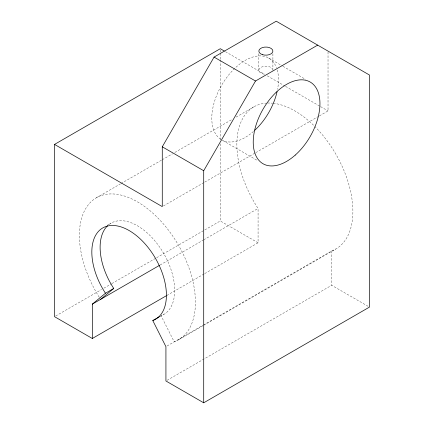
<?xml version="1.0" encoding="UTF-8"?>
<svg xmlns="http://www.w3.org/2000/svg" width="424" height="424" viewBox="0 0 424 424"><rect width="100%" height="100%" fill="white"/><g stroke="black" fill="none" stroke-linecap="round" stroke-linejoin="round"><path stroke-width="0.32" stroke-dasharray="2.12 1.59" d="M96.386 197.769L120.437 183.883M121.01 183.555L161.666 160.081M162.238 159.753L172.547 153.801M174.836 152.476L232.098 119.42M236.104 117.103L253.854 106.853M107.171 225.377L111.04 223.146M163.42 205.953L204.14 182.442M204.718 182.113L255.19 152.974M255.762 152.64L318.853 116.218M319.426 115.885L328.028 110.918L328.028 51.765M55.682 316.007L101.564 289.518M103.859 288.193L111.316 283.889M111.888 283.561L156.048 258.062M156.626 257.728L204.23 230.248M204.803 229.914L220.289 220.973L258.073 242.788L258.073 208.444A82.044 47.371 60 0 1 266.283 103.112M160.155 264.974L203.101 240.18M203.674 239.852L258.073 208.444M166.881 295.438L204.161 273.915M204.734 273.586L258.073 242.788M159.912 316.733L163.781 314.497M167.029 346L202.847 325.325M203.419 324.996L331.679 250.939A82.044 47.371 60 0 0 352.079 199.752A82.044 47.371 60 0 0 314.868 126.564M178.43 339.873L203.054 325.659M203.626 325.33L335.898 248.962M167.072 380.323L331.679 285.288L368.324 306.441M268.737 58.099L282.363 65.964M282.93 66.292L305.635 79.405M225.446 51.691L264.417 74.189M267.279 75.848L285.045 86.104M285.622 86.432L320.003 106.286M320.581 106.615L328.028 110.918M222.701 140.466L257.893 160.786M331.679 250.939L331.679 285.288M272.902 53.747L272.902 70.246M258.836 53.747L258.836 70.246M220.289 50.037L220.289 52.677M220.289 53.334L220.289 59.275M220.289 59.932L220.289 140.455M220.289 143.752L220.289 220.973M267.528 103.037A82.044 47.371 60 0 1 272.674 103.202M273.263 103.265A82.044 47.371 60 0 1 314.423 126.119M99.269 297.277A82.044 47.371 60 0 1 95.872 198.072A82.044 47.371 60 0 1 180.152 248.199A82.044 47.371 60 0 1 174.216 341.855L161.072 315.769A52.746 30.454 60 0 0 163.781 253.594A52.746 30.454 60 0 0 108.581 224.858M220.655 139.247A47.175 27.237 -60 0 1 227.72 76.177A47.175 27.237 -60 0 1 276.448 67.554M277.259 69.965A47.175 27.237 -60 0 1 277.566 89.337M253.483 131.445A47.175 27.237 -60 0 1 222.51 140.312M264.051 74.168A7.033 4.06 0 0 1 260.898 67.374A7.033 4.06 0 0 1 272.664 69.197"/><path stroke-width="0.64" d="M54.532 144.414L162.275 206.615L162.275 146.805L214.072 57.086L276.231 21.2L369.468 75.032L369.468 307.103L203.711 402.8L165.927 380.985L165.927 346.641L152.783 320.555A52.746 30.454 60 0 0 156.345 259.886A52.746 30.454 60 0 0 101.903 228.451A52.746 30.454 60 0 0 105.465 293.238L92.321 304.141L92.321 338.49L54.532 316.67L54.532 144.414L220.289 48.712L224.301 51.028M203.711 402.8L203.711 170.729L255.513 81.011L317.671 45.124M100.605 299.355L113.749 288.452A52.746 30.454 60 0 1 107.675 225.663M105.465 293.238L113.749 288.452M92.321 304.141L159.583 265.307M92.321 338.49L166.309 295.772M152.783 320.555L159.413 316.728M214.072 57.086L255.513 81.011M162.275 146.805L203.711 170.729M277.073 91.706A47.175 27.237 -60 0 1 254.835 130.226M295.226 155.099A47.175 27.237 -60 0 0 310.177 82.023A47.175 27.237 -60 0 0 254.368 131.514A47.175 27.237 -60 0 0 295.226 155.099M262.355 54.622A7.033 4.06 0 0 0 272.902 51.108A7.033 4.06 0 0 0 262.355 47.589A7.033 4.06 0 0 0 262.355 54.622"/></g></svg>
